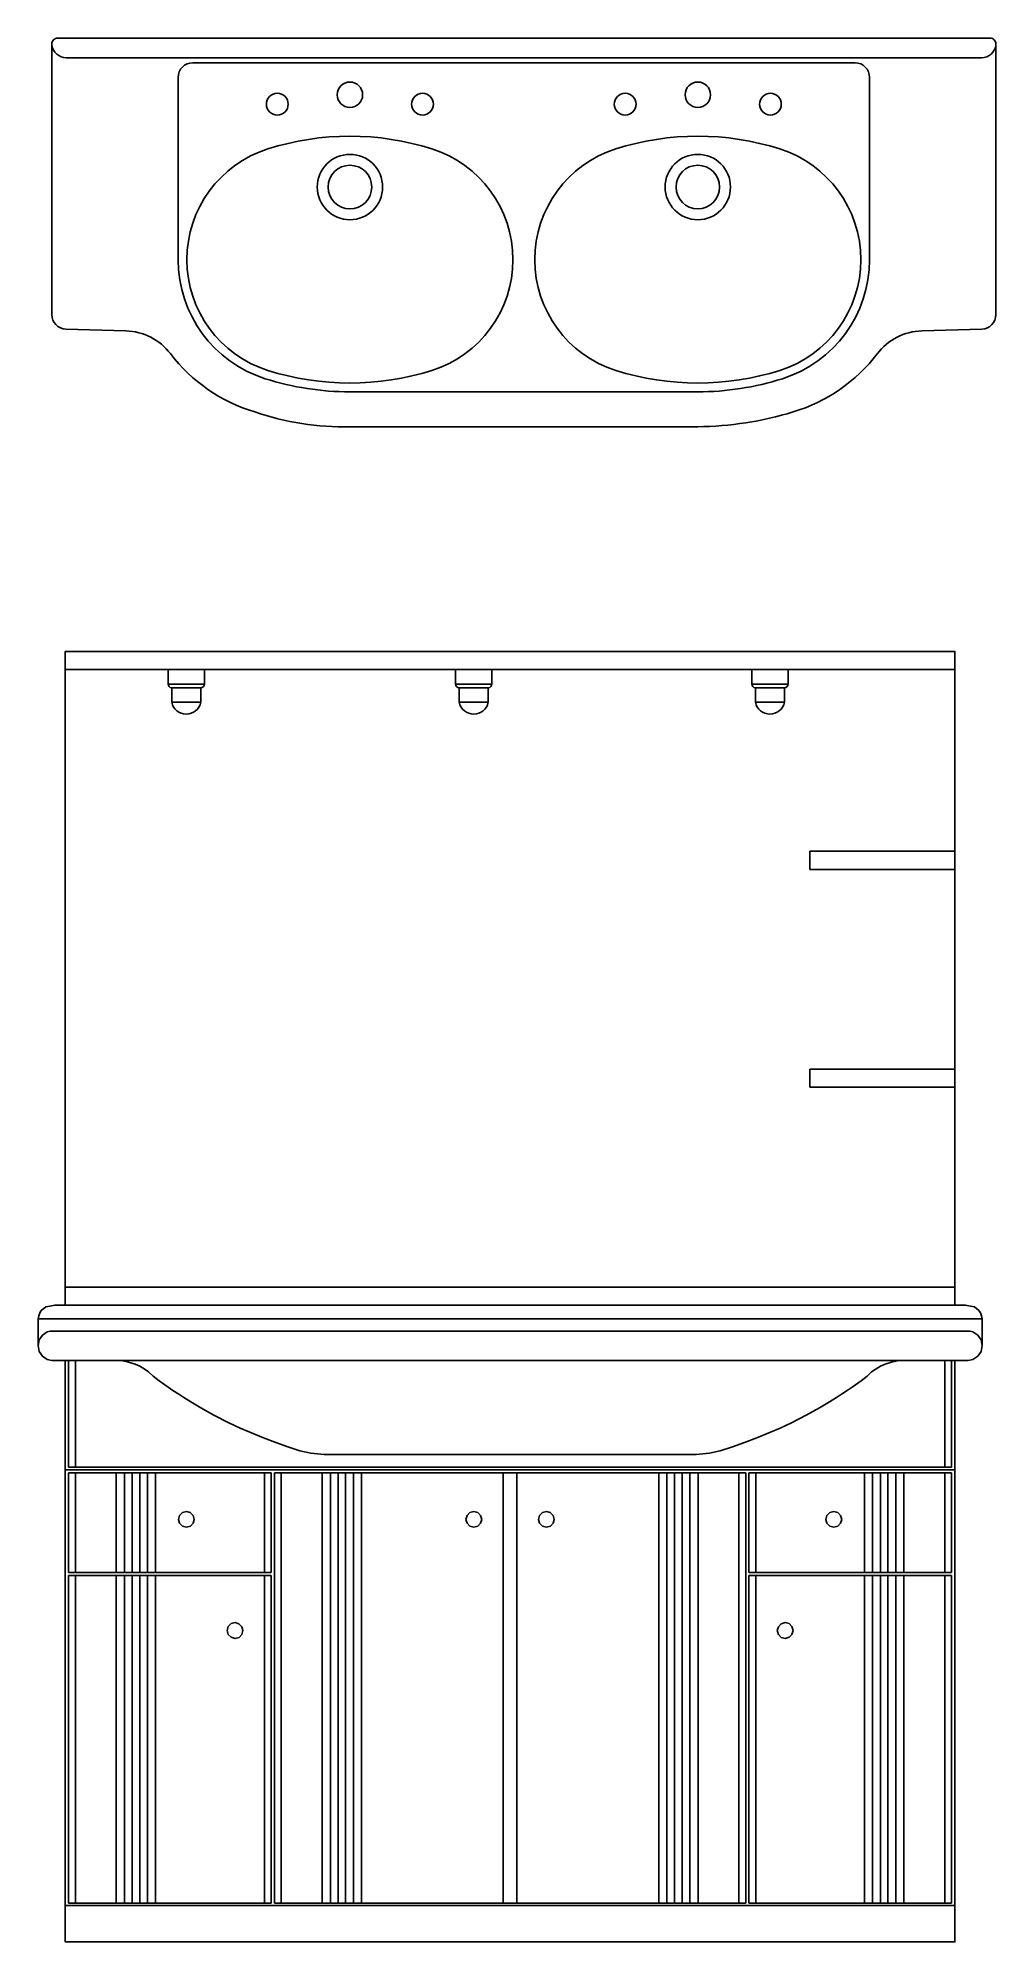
# Model space of a CAD drawing. Header units: millimetres. Extents: x 255.53 to 256.85, y 148.05 to 150.67.
import ezdxf

# ---------------------------------------------------------------- set-up
doc = ezdxf.new("R2010")
doc.units = ezdxf.units.MM

msp = doc.modelspace()

# ---------------------------------------------------------------- linework, layer by layer
at = {"color": 175}
for p, q in [((255.5651, 150.646), (256.1952, 150.646)), ((255.7392, 150.639), (256.1952, 150.639)), ((256.8254, 150.646), (256.1952, 150.646)), ((256.6512, 150.639), (256.1952, 150.639)), ((255.7192, 150.368), (255.7192, 150.619)), ((256.6712, 150.368), (256.6712, 150.619)), ((256.1952, 150.186), (255.9557, 150.186)), ((256.1952, 150.186), (256.4347, 150.186)), ((256.1763, 149.8038), (255.5638, 149.8038)), ((255.7053, 149.8038), (255.7053, 149.7838)), ((255.7553, 149.7838), (255.7553, 149.8038)), ((256.1012, 149.8038), (256.1012, 149.7838)), ((256.1512, 149.7838), (256.1512, 149.8038)), ((256.1763, 149.8038), (256.7888, 149.8038)), ((256.509, 149.7838), (256.509, 149.8038)), ((256.559, 149.8038), (256.559, 149.7838)), ((255.7053, 149.7838), (255.7553, 149.7838)), ((255.7103, 149.7788), (255.7503, 149.7788)), ((255.7103, 149.7788), (255.7103, 149.7588)), ((255.7503, 149.7788), (255.7503, 149.7588)), ((256.1012, 149.7838), (256.1512, 149.7838)), ((256.1062, 149.7788), (256.1062, 149.7588)), ((256.1062, 149.7788), (256.1462, 149.7788)), ((256.1462, 149.7788), (256.1462, 149.7588)), ((256.559, 149.7838), (256.509, 149.7838)), ((256.554, 149.7788), (256.514, 149.7788)), ((256.514, 149.7788), (256.514, 149.7588)), ((256.554, 149.7788), (256.554, 149.7588)), ((255.7103, 149.7588), (255.7503, 149.7588)), ((256.1062, 149.7588), (256.1462, 149.7588)), ((256.554, 149.7588), (256.514, 149.7588)), ((256.5888, 149.5288), (256.5888, 149.5538)), ((256.5888, 149.5538), (256.7888, 149.5538)), ((256.5888, 149.5288), (256.7888, 149.5288)), ((256.5888, 149.2288), (256.5888, 149.2538)), ((256.5888, 149.2538), (256.7888, 149.2538)), ((256.5888, 149.2288), (256.7888, 149.2288)), ((256.1763, 148.9538), (255.5638, 148.9538)), ((256.1763, 148.9538), (256.7888, 148.9538)), ((255.5263, 148.9103), (256.8263, 148.9103)), ((255.5278, 148.8811), (255.5263, 148.8732)), ((255.5323, 148.8878), (255.5278, 148.8811)), ((255.539, 148.8922), (255.5323, 148.8878)), ((255.5427, 148.893), (255.539, 148.8922)), ((255.5427, 148.893), (255.9134, 148.893)), ((255.9134, 148.893), (255.9592, 148.893)), ((255.9592, 148.893), (256.1763, 148.893)), ((256.3934, 148.893), (256.1763, 148.893)), ((256.3934, 148.893), (256.4392, 148.893)), ((256.8098, 148.893), (256.4392, 148.893)), ((256.8098, 148.893), (256.8135, 148.8922)), ((256.8135, 148.8922), (256.8202, 148.8878)), ((256.8202, 148.8878), (256.8247, 148.8811)), ((256.8247, 148.8811), (256.8263, 148.8732)), ((255.6312, 148.8529), (255.5638, 148.8529)), ((255.5684, 148.706), (255.5684, 148.8529)), ((255.5777, 148.706), (255.5777, 148.8529)), ((255.6312, 148.8529), (256.1763, 148.8529)), ((255.6431, 148.8522), (255.6312, 148.8529)), ((255.651, 148.8506), (255.6431, 148.8522)), ((255.6598, 148.8478), (255.651, 148.8506)), ((255.6662, 148.8449), (255.6598, 148.8478)), ((255.6737, 148.8405), (255.6662, 148.8449)), ((255.6785, 148.837), (255.6737, 148.8405)), ((255.6848, 148.8313), (255.6785, 148.837)), ((255.6929, 148.8249), (255.6848, 148.8313)), ((256.7213, 148.8529), (256.1763, 148.8529)), ((256.6677, 148.8313), (256.6597, 148.8249)), ((256.6741, 148.837), (256.6677, 148.8313)), ((256.6788, 148.8405), (256.6741, 148.837)), ((256.6863, 148.8449), (256.6788, 148.8405)), ((256.6927, 148.8478), (256.6863, 148.8449)), ((256.7015, 148.8506), (256.6927, 148.8478)), ((256.7095, 148.8522), (256.7015, 148.8506)), ((256.7213, 148.8529), (256.7095, 148.8522)), ((256.7888, 148.8529), (256.7213, 148.8529)), ((256.7748, 148.706), (256.7748, 148.8529)), ((256.7841, 148.706), (256.7841, 148.8529)), ((255.7053, 148.8161), (255.6929, 148.8249)), ((255.7119, 148.8115), (255.7053, 148.8161)), ((255.7199, 148.8062), (255.7119, 148.8115)), ((255.7268, 148.8017), (255.7199, 148.8062)), ((255.7366, 148.7957), (255.7268, 148.8017)), ((256.6257, 148.8017), (256.6159, 148.7957)), ((256.6326, 148.8062), (256.6257, 148.8017)), ((256.6406, 148.8115), (256.6326, 148.8062)), ((256.6472, 148.8161), (256.6406, 148.8115)), ((256.6597, 148.8249), (256.6472, 148.8161)), ((255.7502, 148.7876), (255.7366, 148.7957)), ((255.7684, 148.7775), (255.7502, 148.7876)), ((255.7888, 148.7671), (255.7684, 148.7775)), ((256.5841, 148.7775), (256.5638, 148.7671)), ((256.6023, 148.7876), (256.5841, 148.7775)), ((256.6159, 148.7957), (256.6023, 148.7876)), ((255.8045, 148.7597), (255.7888, 148.7671)), ((255.8178, 148.7539), (255.8045, 148.7597)), ((255.8367, 148.7462), (255.8178, 148.7539)), ((256.5348, 148.7539), (256.5159, 148.7462)), ((256.548, 148.7597), (256.5348, 148.7539)), ((256.5638, 148.7671), (256.548, 148.7597)), ((255.8535, 148.74), (255.8367, 148.7462)), ((255.87, 148.7337), (255.8535, 148.74)), ((255.8869, 148.7283), (255.87, 148.7337)), ((255.9018, 148.725), (255.8869, 148.7283)), ((255.9202, 148.7234), (255.9018, 148.725)), ((256.1763, 148.7234), (255.9202, 148.7234)), ((256.4324, 148.7234), (256.1763, 148.7234)), ((256.4507, 148.725), (256.4324, 148.7234)), ((256.4656, 148.7283), (256.4507, 148.725)), ((256.4825, 148.7337), (256.4656, 148.7283)), ((256.499, 148.74), (256.4825, 148.7337)), ((256.5159, 148.7462), (256.499, 148.74)), ((255.5638, 148.7023), (256.1763, 148.7023)), ((255.5684, 148.706), (256.1763, 148.706)), ((255.5684, 148.698), (255.8474, 148.698)), ((255.5684, 148.5609), (255.5684, 148.698)), ((255.5777, 148.5609), (255.5777, 148.698)), ((255.634, 148.5609), (255.634, 148.698)), ((255.6454, 148.5609), (255.6454, 148.698)), ((255.656, 148.5609), (255.656, 148.698)), ((255.6664, 148.5609), (255.6664, 148.698)), ((255.6771, 148.5609), (255.6771, 148.698)), ((255.6881, 148.5609), (255.6881, 148.698)), ((255.8381, 148.5609), (255.8381, 148.698)), ((255.8474, 148.5609), (255.8474, 148.698)), ((255.8518, 148.1058), (255.8518, 148.698)), ((255.8518, 148.698), (256.1763, 148.698)), ((255.8611, 148.1058), (255.8611, 148.698)), ((255.9174, 148.1058), (255.9174, 148.698)), ((255.9288, 148.1058), (255.9288, 148.698)), ((255.9395, 148.1058), (255.9395, 148.698)), ((255.9498, 148.1058), (255.9498, 148.698)), ((255.9605, 148.1058), (255.9605, 148.698)), ((255.9715, 148.1058), (255.9715, 148.698)), ((256.1669, 148.1058), (256.1669, 148.698)), ((256.7841, 148.706), (256.1763, 148.706)), ((256.7888, 148.7023), (256.1763, 148.7023)), ((256.5007, 148.698), (256.1763, 148.698)), ((256.1856, 148.1058), (256.1856, 148.698)), ((256.381, 148.1058), (256.381, 148.698)), ((256.392, 148.1058), (256.392, 148.698)), ((256.4027, 148.1058), (256.4027, 148.698)), ((256.4131, 148.1058), (256.4131, 148.698)), ((256.4238, 148.1058), (256.4238, 148.698)), ((256.4352, 148.1058), (256.4352, 148.698)), ((256.4914, 148.1058), (256.4914, 148.698)), ((256.5007, 148.1058), (256.5007, 148.698)), ((256.7841, 148.698), (256.5051, 148.698)), ((256.5051, 148.5609), (256.5051, 148.698)), ((256.5144, 148.5609), (256.5144, 148.698)), ((256.6644, 148.5609), (256.6644, 148.698)), ((256.6754, 148.5609), (256.6754, 148.698)), ((256.6861, 148.5609), (256.6861, 148.698)), ((256.6965, 148.5609), (256.6965, 148.698)), ((256.7072, 148.5609), (256.7072, 148.698)), ((256.7186, 148.5609), (256.7186, 148.698)), ((256.7748, 148.5609), (256.7748, 148.698)), ((256.7841, 148.5609), (256.7841, 148.698)), ((255.7211, 148.6394), (255.7251, 148.6435)), ((255.7251, 148.6435), (255.7305, 148.6449)), ((255.7305, 148.6449), (255.7359, 148.6433)), ((255.7359, 148.6433), (255.7399, 148.6393)), ((256.121, 148.6433), (256.1169, 148.6393)), ((256.1263, 148.6449), (256.121, 148.6433)), ((256.1317, 148.6435), (256.1263, 148.6449)), ((256.1357, 148.6394), (256.1317, 148.6435)), ((256.2168, 148.6394), (256.2208, 148.6435)), ((256.2208, 148.6435), (256.2262, 148.6449)), ((256.2262, 148.6449), (256.2315, 148.6433)), ((256.2315, 148.6433), (256.2356, 148.6393)), ((256.6167, 148.6433), (256.6126, 148.6393)), ((256.622, 148.6449), (256.6167, 148.6433)), ((256.6274, 148.6435), (256.622, 148.6449)), ((256.6314, 148.6394), (256.6274, 148.6435)), ((255.7197, 148.634), (255.7211, 148.6394)), ((255.7211, 148.6287), (255.7197, 148.634)), ((255.7251, 148.6247), (255.7211, 148.6287)), ((255.7305, 148.6231), (255.7251, 148.6247)), ((255.736, 148.6246), (255.7305, 148.6231)), ((255.7399, 148.6287), (255.736, 148.6246)), ((255.7399, 148.6393), (255.7413, 148.634)), ((255.7413, 148.634), (255.7399, 148.6287)), ((256.1169, 148.6393), (256.1155, 148.634)), ((256.1155, 148.634), (256.1169, 148.6287)), ((256.1169, 148.6287), (256.1208, 148.6246)), ((256.1208, 148.6246), (256.1263, 148.6231)), ((256.1263, 148.6231), (256.1317, 148.6247)), ((256.1317, 148.6247), (256.1357, 148.6287)), ((256.1371, 148.634), (256.1357, 148.6394)), ((256.1357, 148.6287), (256.1371, 148.634)), ((256.2154, 148.634), (256.2168, 148.6394)), ((256.2168, 148.6287), (256.2154, 148.634)), ((256.2208, 148.6247), (256.2168, 148.6287)), ((256.2262, 148.6231), (256.2208, 148.6247)), ((256.2317, 148.6246), (256.2262, 148.6231)), ((256.2356, 148.6287), (256.2317, 148.6246)), ((256.2356, 148.6393), (256.237, 148.634)), ((256.237, 148.634), (256.2356, 148.6287)), ((256.6126, 148.6393), (256.6112, 148.634)), ((256.6112, 148.634), (256.6126, 148.6287)), ((256.6126, 148.6287), (256.6165, 148.6246)), ((256.6165, 148.6246), (256.622, 148.6231)), ((256.622, 148.6231), (256.6274, 148.6247)), ((256.6274, 148.6247), (256.6314, 148.6287)), ((256.6328, 148.634), (256.6314, 148.6394)), ((256.6314, 148.6287), (256.6328, 148.634)), ((255.5684, 148.5609), (255.8474, 148.5609)), ((255.5684, 148.5569), (255.8474, 148.5569)), ((255.5684, 148.1058), (255.5684, 148.5569)), ((255.5777, 148.1058), (255.5777, 148.5569)), ((255.634, 148.1058), (255.634, 148.5569)), ((255.6454, 148.1058), (255.6454, 148.5569)), ((255.656, 148.1058), (255.656, 148.5569)), ((255.6664, 148.1058), (255.6664, 148.5569)), ((255.6771, 148.1058), (255.6771, 148.5569)), ((255.6881, 148.1058), (255.6881, 148.5569)), ((255.8381, 148.1058), (255.8381, 148.5569)), ((255.8474, 148.1058), (255.8474, 148.5569)), ((256.7841, 148.5609), (256.5051, 148.5609)), ((256.5051, 148.1058), (256.5051, 148.5569)), ((256.7841, 148.5569), (256.5051, 148.5569)), ((256.5144, 148.1058), (256.5144, 148.5569)), ((256.6644, 148.1058), (256.6644, 148.5569)), ((256.6754, 148.1058), (256.6754, 148.5569)), ((256.6861, 148.1058), (256.6861, 148.5569)), ((256.6965, 148.1058), (256.6965, 148.5569)), ((256.7072, 148.1058), (256.7072, 148.5569)), ((256.7186, 148.1058), (256.7186, 148.5569)), ((256.7748, 148.1058), (256.7748, 148.5569)), ((256.7841, 148.1058), (256.7841, 148.5569)), ((255.7867, 148.481), (255.7881, 148.4864)), ((255.7881, 148.4864), (255.7921, 148.4905)), ((255.7921, 148.4905), (255.7975, 148.4919)), ((255.7975, 148.4919), (255.8028, 148.4903)), ((255.8028, 148.4903), (255.8069, 148.4863)), ((255.8069, 148.4863), (255.8083, 148.481)), ((256.5456, 148.4863), (256.5442, 148.481)), ((256.5497, 148.4903), (256.5456, 148.4863)), ((256.555, 148.4919), (256.5497, 148.4903)), ((256.5604, 148.4905), (256.555, 148.4919)), ((256.5644, 148.4864), (256.5604, 148.4905)), ((256.5658, 148.481), (256.5644, 148.4864)), ((255.7881, 148.4757), (255.7867, 148.481)), ((255.7921, 148.4717), (255.7881, 148.4757)), ((255.7975, 148.4701), (255.7921, 148.4717)), ((255.803, 148.4716), (255.7975, 148.4701)), ((255.8069, 148.4757), (255.803, 148.4716)), ((255.8083, 148.481), (255.8069, 148.4757)), ((256.5442, 148.481), (256.5456, 148.4757)), ((256.5456, 148.4757), (256.5496, 148.4716)), ((256.5496, 148.4716), (256.555, 148.4701)), ((256.555, 148.4701), (256.5604, 148.4717)), ((256.5604, 148.4717), (256.5644, 148.4757)), ((256.5644, 148.4757), (256.5658, 148.481)), ((255.5638, 148.1024), (256.1763, 148.1024)), ((255.5684, 148.1058), (255.8474, 148.1058)), ((255.8518, 148.1058), (256.1763, 148.1058)), ((256.5007, 148.1058), (256.1763, 148.1058)), ((256.7888, 148.1024), (256.1763, 148.1024)), ((256.7841, 148.1058), (256.5051, 148.1058))]:
    msp.add_line(p, q, dxfattribs=at)
msp.add_lwpolyline([(256.8372, 150.673), (255.5532, 150.673, 0.414214), (255.5452, 150.665), (255.5452, 150.2925, 0.405456), (255.5646, 150.2725), (255.6473, 150.27, -0.225239), (255.7084, 150.2387, 0.157017), (255.8246, 150.1584, 0.086354), (255.9557, 150.138), (256.1952, 150.138), (256.4347, 150.138, 0.071548), (256.5658, 150.1584, 0.157017), (256.682, 150.2387, -0.225239), (256.7431, 150.27), (256.8258, 150.2725, 0.405456), (256.8452, 150.2925), (256.8452, 150.665, 0.414214)], format="xyb", close=True, dxfattribs=at)
for points in [[(256.1763, 149.8288), (255.5638, 149.8288), (255.5638, 148.9288), (256.1763, 148.9288), (256.7888, 148.9288), (256.7888, 149.8288)], [(256.4392, 148.9288), (256.8031, 148.9288), (256.81, 148.9275), (256.8155, 148.9264), (256.8186, 148.9242), (256.8219, 148.9215), (256.8238, 148.9182), (256.8254, 148.9143), (256.8263, 148.9103), (256.8263, 148.8732), (256.8247, 148.8653), (256.8202, 148.8586), (256.8135, 148.8541), (256.8071, 148.8529), (256.7888, 148.8529), (256.7888, 148.5609), (256.7888, 148.0524), (256.1763, 148.0524), (255.5638, 148.0524), (255.5638, 148.5609), (255.5638, 148.8529), (255.5454, 148.8529), (255.539, 148.8541), (255.5323, 148.8586), (255.5278, 148.8653), (255.5263, 148.8732), (255.5263, 148.9103), (255.5271, 148.9143), (255.5287, 148.9182), (255.5307, 148.9215), (255.534, 148.9242), (255.537, 148.9264), (255.5425, 148.9275), (255.5494, 148.9288), (255.9134, 148.9288)]]:
    msp.add_lwpolyline(points, close=True, dxfattribs=at)
for centre, radius in [((255.9557, 150.595), 0.0175), ((256.4347, 150.595), 0.0175), ((255.8557, 150.582), 0.015), ((256.0557, 150.582), 0.015), ((256.3347, 150.582), 0.015), ((256.5347, 150.582), 0.015), ((255.9557, 150.468), 0.045), ((256.4347, 150.468), 0.045), ((255.9557, 150.468), 0.03), ((256.4347, 150.468), 0.03)]:
    msp.add_circle(centre, radius, dxfattribs=at)
for centre, radius, start, end in [((255.5651, 150.666), 0.02, 187.462, 270), ((256.8254, 150.666), 0.02, 270, 352.538), ((255.7392, 150.619), 0.02, 90, 180), ((256.6512, 150.619), 0.02, 0, 90), ((255.9557, 150.165), 0.373, 72.3742, 107.6258), ((256.4347, 150.165), 0.373, 72.3742, 107.6258), ((255.8912, 150.368), 0.16, 107.6258, 252.3742), ((256.0202, 150.368), 0.16, 287.6258, 72.3742), ((256.3702, 150.368), 0.16, 107.6258, 252.3742), ((256.4992, 150.368), 0.16, 287.6258, 72.3742), ((255.8912, 150.368), 0.172, 180, 252.3742), ((256.4992, 150.368), 0.172, 287.6258, 0), ((255.9557, 150.5711), 0.385, 252.3742, 270), ((255.9557, 150.5711), 0.373, 252.3742, 287.6258), ((256.4347, 150.5711), 0.373, 252.3742, 287.6258), ((256.4347, 150.5711), 0.385, 270, 287.6258), ((255.7103, 149.7838), 0.005, 180, 270), ((255.7503, 149.7838), 0.005, 270, 0), ((256.1062, 149.7838), 0.005, 180, 270), ((256.1462, 149.7838), 0.005, 270, 0), ((256.514, 149.7838), 0.005, 180, 270), ((256.554, 149.7838), 0.005, 270, 0), ((255.7303, 149.7631), 0.0205, 192.1776, 347.8224), ((256.1262, 149.7631), 0.0205, 192.1776, 347.8224), ((256.534, 149.7631), 0.0205, 192.1776, 347.8224)]:
    msp.add_arc(centre, radius, start, end, dxfattribs=at)

doc.saveas('drawing.dxf')
